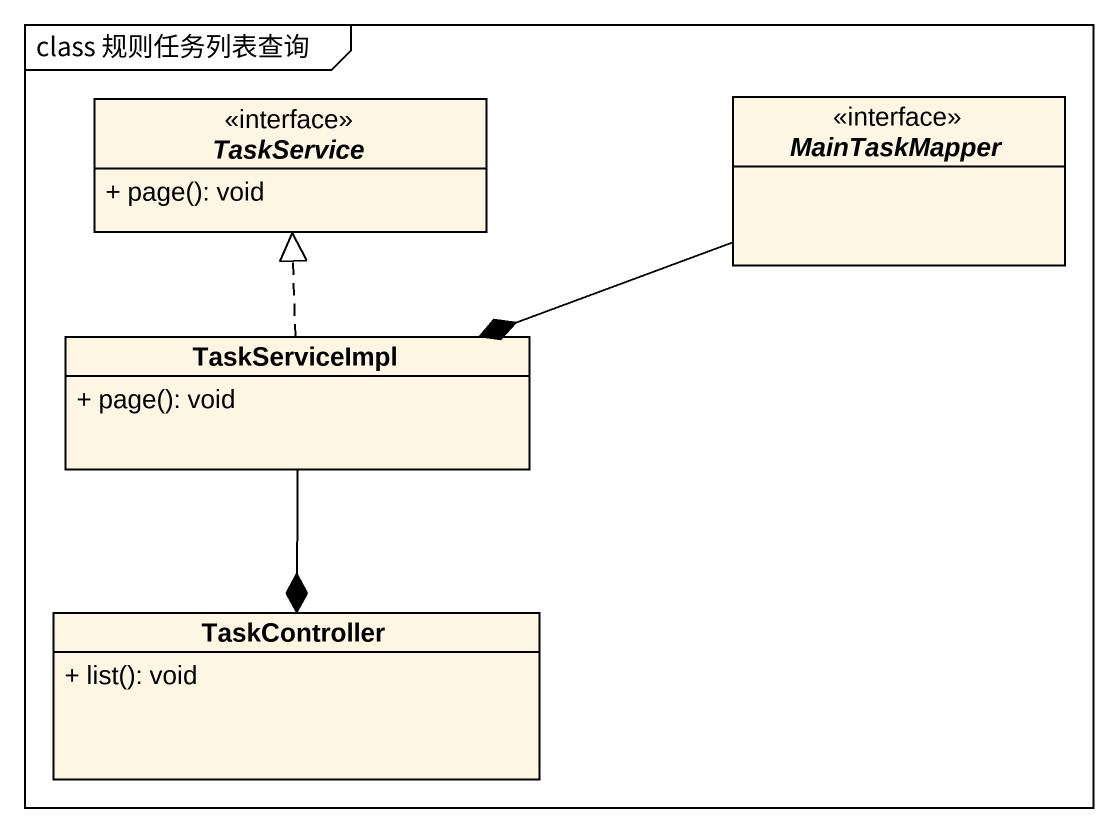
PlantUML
@startuml
mainframe class 规则任务列表查询
hide circle
hide empty members
skinparam classAttributeIconSize 0
interface TaskService <<interface>> {
  + page(): void
}
interface MainTaskMapper <<interface>>
class TaskServiceImpl {
  + page(): void
}
class TaskController {
  + list(): void
}
MainTaskMapper -left-* TaskServiceImpl
TaskServiceImpl .up.|> TaskService
TaskServiceImpl --* TaskController
@enduml
